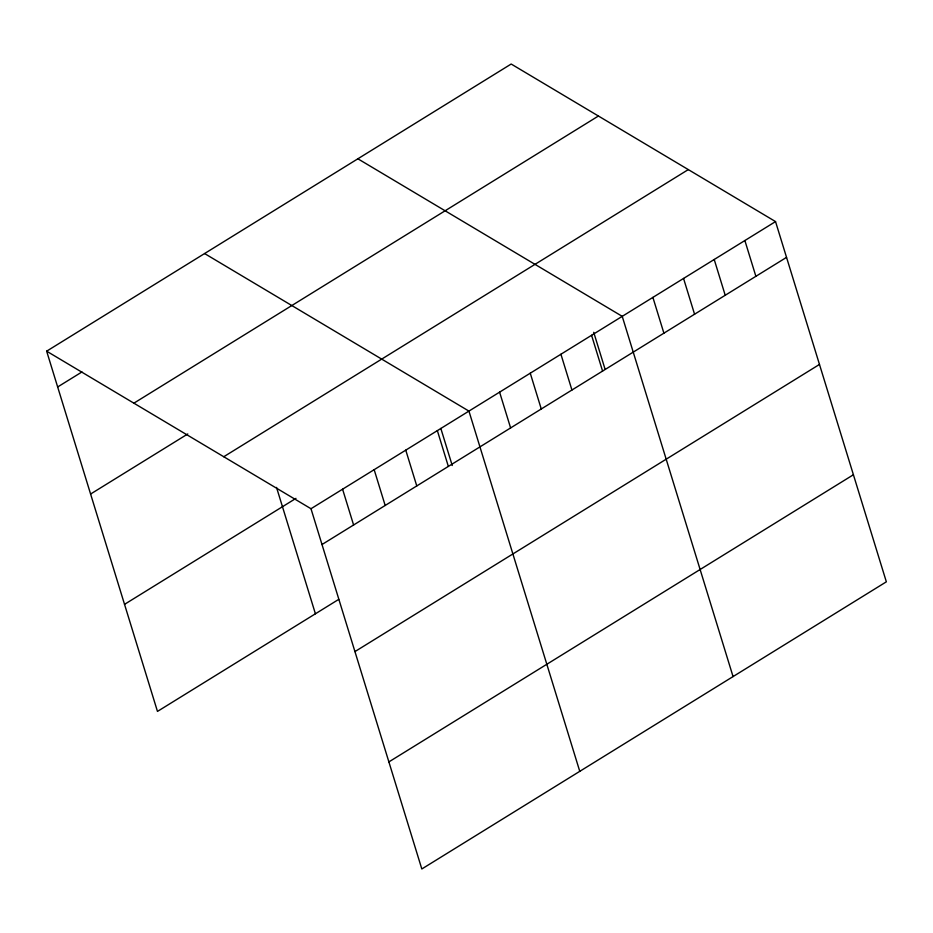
<?xml version="1.0" encoding="UTF-8"?>
<svg xmlns="http://www.w3.org/2000/svg" width="933" height="933" viewBox="0 0 933 933"><rect width="100%" height="100%" fill="white"/><g stroke="black" fill="none" stroke-linecap="round" stroke-linejoin="round"><path stroke-width="1.4" d="M46.65 351.181L511.179 64.027L775.533 221.588L886.35 581.819L421.821 868.973L310.992 508.73L46.65 351.181L157.467 711.413L338.714 599.383M57.659 386.962L81.952 371.952M133.886 403.173L598.415 116.019M90.594 494.035L187.79 433.95M223.768 456.738L688.297 169.596M124.532 604.351L295.959 498.374M310.992 508.73L775.533 221.588M322.002 544.522L786.531 257.368M354.948 651.584L819.477 364.441M388.886 761.899L853.415 474.745M357.887 158.797L622.229 316.345L733.058 676.577M204.595 253.554L468.937 411.103L579.766 771.334M744.872 240.539L755.882 276.32M714.212 259.491L725.221 295.271M683.551 278.442L694.56 314.223M652.89 297.394L663.899 333.174M593.715 332.3L605.109 369.363M591.569 335.297L602.578 371.077M560.92 354.248L571.929 390.029M530.259 373.2L541.268 408.981M499.598 392.152L510.608 427.932M440.831 428.434L452.237 465.497M437.355 430.626L448.353 466.418M405.762 450.149L416.771 485.941M374.168 469.684L385.177 505.464M342.586 489.207L353.595 524.987M276.53 487.411L315.412 613.786"/></g></svg>
